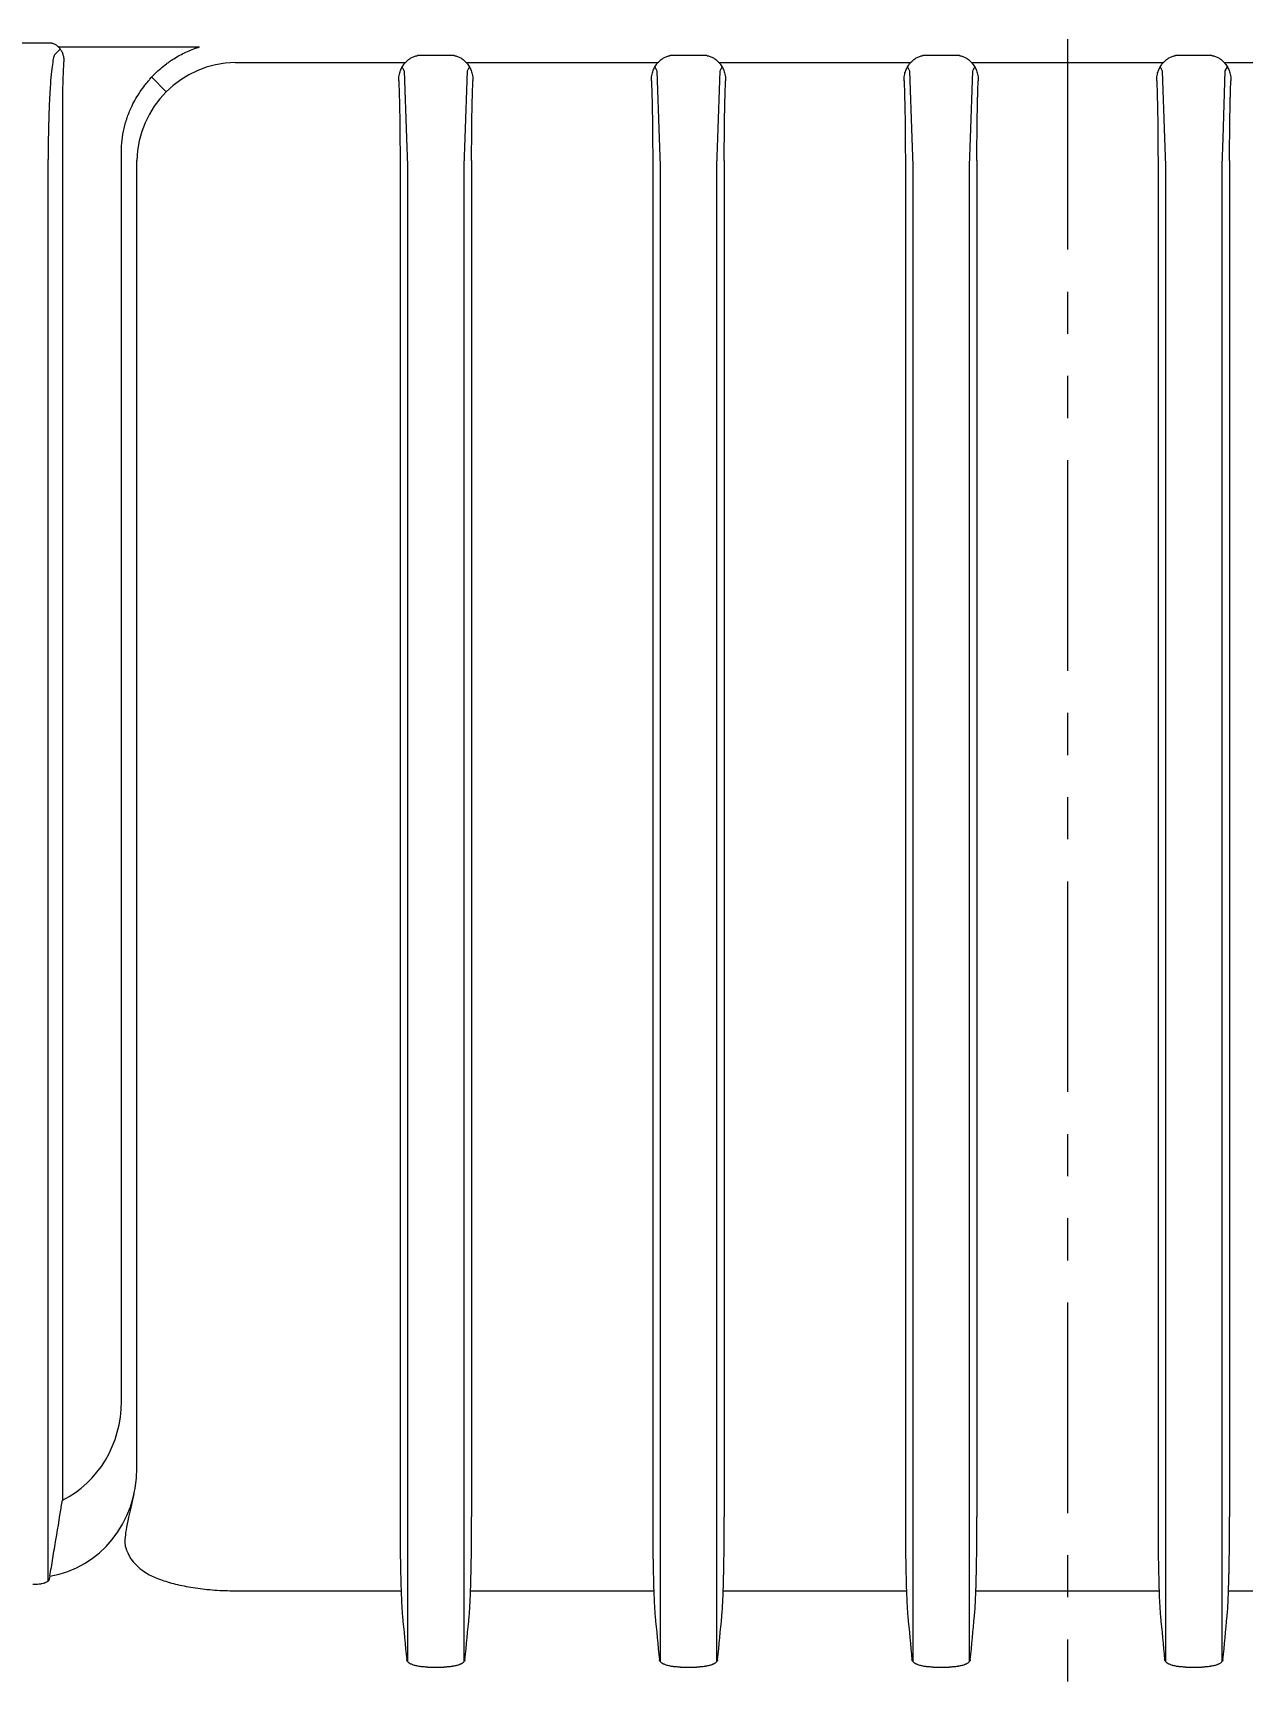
# Model space of a CAD drawing. Extents: x 2195 to 3022, y 1317 to 1901.
# Drawn here: x 2372 to 2429.4, y 1588.1 to 1666.4 of the extents above; entities that cross this region are included whole.
import ezdxf

# ---------------------------------------------------------------- set-up
doc = ezdxf.new("R2010")
doc.units = 0
doc.linetypes.add('PHANTOM', pattern=[20, 10, -2, 2, -2, 2, -2])
doc.layers.get('0').update_dxf_attribs({"lineweight": 13})
doc.layers.add('1', color=7, linetype='Continuous', true_color=0xffffff)
doc.layers.add('171', color=7, linetype='Continuous', true_color=0xffffff)
doc.styles.get("Standard").update_dxf_attribs({"font": 'simfang.ttf'})
doc.dimstyles.get("Standard").update_dxf_attribs({"dimtxt": 2.5, "dimasz": 2.5, "dimexe": 1.25, "dimexo": 0.625, "dimtad": 1, "dimtxsty": 'Standard', "dimcen": 2.5, "dimadec": 0, "dimazin": 0, "dimtfac": 1, "dimtmove": 0, "dimatfit": 0, "dimfxl": 0, "dimarcsym": 0})

# ---------------------------------------------------------------- blocks, each defined once
blk = doc.blocks.new('*D3')
at = {"color": 0, "lineweight": -2, "transparency": 16777216}
for p, q in [((2331.113, 1646.054), (2331.113, 1692.534)), ((2511.113, 1646.054), (2511.113, 1692.534)), ((2336.113, 1691.284), (2506.113, 1691.284))]:
    blk.add_line(p, q, dxfattribs=at)
at = {"color": 0, "transparency": 16777216}
for points in [[(2336.113, 1692.117), (2336.113, 1690.451), (2331.113, 1691.284)], [(2506.113, 1692.117), (2506.113, 1690.451), (2511.113, 1691.284)]]:
    blk.add_solid(points, dxfattribs=at)
at = {"layer": 'Defpoints', "color": 0, "transparency": 16777216}
for p in [(2511.113, 1691.284), (2331.113, 1645.429), (2511.113, 1645.429)]:
    blk.add_point(p, dxfattribs=at)
at = {"color": 0, "transparency": 16777216, "insert": (2421.113, 1694.438), "char_height": 5, "attachment_point": 5}
blk.add_mtext('180', dxfattribs=at)
blk = doc.blocks.new('*D4')
at = {"color": 0, "lineweight": -2, "transparency": 16777216}
for p, q in [((2324.713, 1636.712), (2324.713, 1704.759)), ((2517.513, 1636.712), (2517.513, 1704.759)), ((2329.713, 1703.509), (2512.513, 1703.509))]:
    blk.add_line(p, q, dxfattribs=at)
at = {"color": 0, "transparency": 16777216}
for points in [[(2329.713, 1704.343), (2329.713, 1702.676), (2324.713, 1703.509)], [(2512.513, 1704.343), (2512.513, 1702.676), (2517.513, 1703.509)]]:
    blk.add_solid(points, dxfattribs=at)
at = {"layer": 'Defpoints', "color": 0, "transparency": 16777216}
for p in [(2517.513, 1703.509), (2324.713, 1636.087), (2517.513, 1636.087)]:
    blk.add_point(p, dxfattribs=at)
at = {"color": 0, "transparency": 16777216, "insert": (2421.113, 1707.02), "char_height": 5, "attachment_point": 5}
blk.add_mtext('192,8', dxfattribs=at)

msp = doc.modelspace()

# ---------------------------------------------------------------- linework, layer by layer
msp.add_arc((2381.677, 1660.208), 4.764, 91.21231, 178.78769)
at = {"layer": '1', "linetype": 'Continuous', "lineweight": 13}
for p, q in [((2371.131, 1665.9), (2372.825, 1665.9)), ((2373.024, 1665.351), (2373.277, 1665.604)), ((2373.192, 1665.705), (2379.882, 1665.705)), ((2381.576, 1664.971), (2389.67, 1664.971)), ((2389.616, 1664.564), (2389.517, 1664.762)), ((2391.977, 1665.296), (2390.248, 1665.296)), ((2392.555, 1664.971), (2401.67, 1664.971)), ((2392.61, 1664.564), (2392.708, 1664.762)), ((2401.517, 1664.762), (2401.616, 1664.564)), ((2403.977, 1665.296), (2402.248, 1665.296)), ((2404.555, 1664.971), (2413.67, 1664.971)), ((2404.61, 1664.564), (2404.708, 1664.762)), ((2413.517, 1664.762), (2413.616, 1664.564)), ((2415.977, 1665.296), (2414.248, 1665.296)), ((2416.555, 1664.971), (2425.67, 1664.971)), ((2416.61, 1664.564), (2416.708, 1664.762)), ((2425.517, 1664.762), (2425.616, 1664.564)), ((2427.977, 1665.296), (2426.248, 1665.296)), ((2428.555, 1664.971), (2437.67, 1664.971)), ((2428.61, 1664.564), (2428.708, 1664.762)), ((2377.616, 1664.269), (2378.308, 1663.577)), ((2389.616, 1664.564), (2389.719, 1661.381)), ((2392.506, 1661.381), (2392.61, 1664.564)), ((2401.616, 1664.564), (2401.719, 1661.381)), ((2404.506, 1661.381), (2404.61, 1664.564)), ((2413.616, 1664.564), (2413.719, 1661.381)), ((2416.506, 1661.381), (2416.61, 1664.564)), ((2425.616, 1664.564), (2425.719, 1661.381)), ((2428.506, 1661.381), (2428.61, 1664.564)), ((2389.719, 1661.381), (2389.762, 1660.075)), ((2392.463, 1660.075), (2392.506, 1661.381)), ((2401.719, 1661.381), (2401.762, 1660.075)), ((2404.463, 1660.075), (2404.506, 1661.381)), ((2413.719, 1661.381), (2413.762, 1660.075)), ((2416.463, 1660.075), (2416.506, 1661.381)), ((2425.719, 1661.381), (2425.762, 1660.075)), ((2428.463, 1660.075), (2428.506, 1661.381)), ((2372.7, 1592.853), (2372.7, 1660.364)), ((2376.913, 1598.211), (2376.913, 1660.308)), ((2389.762, 1660.075), (2389.762, 1589.033)), ((2392.463, 1589.033), (2392.463, 1660.075)), ((2401.762, 1660.075), (2401.762, 1589.033)), ((2404.463, 1589.033), (2404.463, 1660.075)), ((2413.762, 1660.075), (2413.762, 1589.033)), ((2416.463, 1589.033), (2416.463, 1660.075)), ((2425.762, 1660.075), (2425.762, 1589.033)), ((2428.463, 1589.033), (2428.463, 1660.075)), ((2381.576, 1592.39), (2389.463, 1592.39)), ((2392.763, 1592.39), (2401.463, 1592.39)), ((2404.763, 1592.39), (2413.463, 1592.39)), ((2416.763, 1592.39), (2425.463, 1592.39)), ((2428.763, 1592.39), (2437.463, 1592.39))]:
    msp.add_line(p, q, dxfattribs=at)
at = {"layer": '1', "linetype": 'Continuous', "lineweight": 18}
for p, q in [((2373.378, 1662.908), (2373.378, 1596.687)), ((2376.179, 1601.388), (2376.179, 1660.717)), ((2389.413, 1660.308), (2389.413, 1595.896)), ((2392.813, 1660.308), (2392.813, 1595.896)), ((2401.413, 1660.308), (2401.413, 1595.896)), ((2404.813, 1660.308), (2404.813, 1595.896)), ((2413.413, 1660.308), (2413.413, 1595.896)), ((2416.813, 1660.308), (2416.813, 1595.896)), ((2425.413, 1660.308), (2425.413, 1595.896)), ((2428.813, 1660.308), (2428.813, 1595.896)), ((2372.78, 1593.096), (2372.748, 1592.933))]:
    msp.add_line(p, q, dxfattribs=at)
for centre, major_axis, ratio, start_param, end_param in [((2371.167, 1601.514), (1.01, -5.233), 0.938115, 0.254007, 1.36799), ((2371.901, 1598.338), (1.01, -5.233), 0.938115, -0.027207, 1.36799), ((2372.272, 1595.784), (-2.327, -13.919), 0.066904, 1.511727, 1.646884)]:
    msp.add_ellipse(centre, major_axis=major_axis, ratio=ratio, start_param=start_param, end_param=end_param, dxfattribs=at)
for points, knots in [([(2372.825, 1665.9), (2372.829, 1665.9), (2372.834, 1665.899), (2372.844, 1665.897), (2372.858, 1665.894), (2372.89, 1665.886), (2372.918, 1665.878), (2372.974, 1665.857), (2373.01, 1665.84), (2373.064, 1665.808), (2373.081, 1665.797), (2373.116, 1665.772), (2373.133, 1665.758), (2373.183, 1665.715), (2373.215, 1665.683), (2373.274, 1665.61), (2373.302, 1665.569), (2373.339, 1665.503), (2373.357, 1665.468), (2373.372, 1665.431), (2373.382, 1665.405), (2373.387, 1665.392), (2373.41, 1665.326), (2373.423, 1665.27), (2373.44, 1665.149), (2373.443, 1665.086), (2373.438, 1665.018)], [0, 0, 0, 0, 0.015625, 0.015625, 0.03125, 0.0625, 0.125, 0.125, 0.25, 0.25, 0.3125, 0.3125, 0.375, 0.375, 0.5, 0.5, 0.625, 0.625, 0.6875, 0.71875, 0.71875, 0.75, 0.75, 0.875, 0.875, 1, 1, 1, 1]), ([(2376.684, 1662.908), (2376.742, 1663.027), (2376.804, 1663.142), (2376.933, 1663.367), (2377.001, 1663.476), (2377.144, 1663.688), (2377.218, 1663.792), (2377.316, 1663.917), (2377.335, 1663.942), (2377.375, 1663.991), (2377.434, 1664.064), (2377.495, 1664.135), (2377.618, 1664.273), (2377.702, 1664.361), (2377.872, 1664.529), (2377.96, 1664.609), (2378.138, 1664.763), (2378.228, 1664.836), (2378.344, 1664.923), (2378.367, 1664.94), (2378.414, 1664.974), (2378.483, 1665.024), (2378.554, 1665.072), (2378.789, 1665.226), (2378.979, 1665.333), (2379.366, 1665.521), (2379.563, 1665.6), (2379.802, 1665.68), (2379.842, 1665.693), (2379.882, 1665.705)], [0, 0, 0, 0, 0.0625, 0.0625, 0.125, 0.125, 0.1875, 0.1875, 0.203125, 0.203125, 0.21875, 0.25, 0.25, 0.3125, 0.3125, 0.375, 0.375, 0.4375, 0.4375, 0.453125, 0.453125, 0.46875, 0.5, 0.5, 0.625, 0.625, 0.75, 0.75, 0.775076, 0.775076, 0.775076, 0.775076]), ([(2373.438, 1665.018), (2373.434, 1664.948), (2373.425, 1664.803), (2373.412, 1664.568), (2373.406, 1664.401), (2373.401, 1664.272), (2373.399, 1664.228), (2373.396, 1664.139), (2373.395, 1664.094), (2373.391, 1663.959), (2373.386, 1663.776), (2373.383, 1663.588), (2373.381, 1663.444), (2373.381, 1663.396), (2373.38, 1663.3), (2373.379, 1663.251), (2373.378, 1663.104), (2373.378, 1663.006), (2373.378, 1662.908)], [0, 0, 0, 0, 0.125, 0.25, 0.375, 0.375, 0.4375, 0.4375, 0.5, 0.5, 0.625, 0.75, 0.75, 0.8125, 0.8125, 0.875, 0.875, 1, 1, 1, 1]), ([(2389.352, 1664.092), (2389.35, 1664.138), (2389.351, 1664.183), (2389.357, 1664.27), (2389.362, 1664.312), (2389.383, 1664.435), (2389.405, 1664.511), (2389.446, 1664.619), (2389.461, 1664.653), (2389.493, 1664.719), (2389.51, 1664.751), (2389.565, 1664.841), (2389.605, 1664.896), (2389.69, 1664.995), (2389.736, 1665.039), (2389.807, 1665.098), (2389.844, 1665.126), (2389.881, 1665.151), (2389.907, 1665.166), (2389.919, 1665.174), (2389.983, 1665.211), (2390.036, 1665.235), (2390.115, 1665.264), (2390.155, 1665.276), (2390.202, 1665.287), (2390.222, 1665.291), (2390.235, 1665.294), (2390.242, 1665.295), (2390.248, 1665.296)], [0, 0, 0, 0, 0.0625, 0.0625, 0.125, 0.125, 0.25, 0.25, 0.3125, 0.3125, 0.375, 0.375, 0.5, 0.5, 0.625, 0.625, 0.6875, 0.71875, 0.71875, 0.75, 0.75, 0.875, 0.875, 0.9375, 0.96875, 0.984375, 0.984375, 1, 1, 1, 1]), ([(2391.977, 1665.296), (2391.984, 1665.295), (2391.99, 1665.294), (2392.004, 1665.291), (2392.024, 1665.287), (2392.071, 1665.276), (2392.11, 1665.264), (2392.19, 1665.235), (2392.242, 1665.211), (2392.306, 1665.174), (2392.319, 1665.166), (2392.344, 1665.151), (2392.382, 1665.126), (2392.418, 1665.098), (2392.49, 1665.039), (2392.535, 1664.995), (2392.621, 1664.896), (2392.661, 1664.841), (2392.715, 1664.751), (2392.732, 1664.719), (2392.765, 1664.653), (2392.78, 1664.619), (2392.82, 1664.511), (2392.842, 1664.435), (2392.863, 1664.312), (2392.868, 1664.27), (2392.874, 1664.183), (2392.875, 1664.138), (2392.873, 1664.092)], [0, 0, 0, 0, 0.015625, 0.015625, 0.03125, 0.0625, 0.125, 0.125, 0.25, 0.25, 0.28125, 0.28125, 0.3125, 0.375, 0.375, 0.5, 0.5, 0.625, 0.625, 0.6875, 0.6875, 0.75, 0.75, 0.875, 0.875, 0.9375, 0.9375, 1, 1, 1, 1]), ([(2401.352, 1664.092), (2401.35, 1664.138), (2401.351, 1664.183), (2401.357, 1664.27), (2401.362, 1664.312), (2401.383, 1664.435), (2401.405, 1664.511), (2401.446, 1664.619), (2401.461, 1664.653), (2401.493, 1664.719), (2401.51, 1664.751), (2401.565, 1664.841), (2401.605, 1664.896), (2401.69, 1664.995), (2401.736, 1665.039), (2401.807, 1665.098), (2401.844, 1665.126), (2401.881, 1665.151), (2401.907, 1665.166), (2401.919, 1665.174), (2401.983, 1665.211), (2402.036, 1665.235), (2402.115, 1665.264), (2402.155, 1665.276), (2402.202, 1665.287), (2402.222, 1665.291), (2402.235, 1665.294), (2402.242, 1665.295), (2402.248, 1665.296)], [0, 0, 0, 0, 0.0625, 0.0625, 0.125, 0.125, 0.25, 0.25, 0.3125, 0.3125, 0.375, 0.375, 0.5, 0.5, 0.625, 0.625, 0.6875, 0.71875, 0.71875, 0.75, 0.75, 0.875, 0.875, 0.9375, 0.96875, 0.984375, 0.984375, 1, 1, 1, 1]), ([(2403.977, 1665.296), (2403.984, 1665.295), (2403.99, 1665.294), (2404.004, 1665.291), (2404.024, 1665.287), (2404.071, 1665.276), (2404.11, 1665.264), (2404.19, 1665.235), (2404.242, 1665.211), (2404.306, 1665.174), (2404.319, 1665.166), (2404.344, 1665.151), (2404.382, 1665.126), (2404.418, 1665.098), (2404.49, 1665.039), (2404.535, 1664.995), (2404.621, 1664.896), (2404.661, 1664.841), (2404.715, 1664.751), (2404.732, 1664.719), (2404.765, 1664.653), (2404.78, 1664.619), (2404.82, 1664.511), (2404.842, 1664.435), (2404.863, 1664.312), (2404.868, 1664.27), (2404.874, 1664.183), (2404.875, 1664.138), (2404.873, 1664.092)], [0, 0, 0, 0, 0.015625, 0.015625, 0.03125, 0.0625, 0.125, 0.125, 0.25, 0.25, 0.28125, 0.28125, 0.3125, 0.375, 0.375, 0.5, 0.5, 0.625, 0.625, 0.6875, 0.6875, 0.75, 0.75, 0.875, 0.875, 0.9375, 0.9375, 1, 1, 1, 1]), ([(2413.352, 1664.092), (2413.35, 1664.138), (2413.351, 1664.183), (2413.357, 1664.27), (2413.362, 1664.312), (2413.383, 1664.435), (2413.405, 1664.511), (2413.446, 1664.619), (2413.461, 1664.653), (2413.493, 1664.719), (2413.51, 1664.751), (2413.565, 1664.841), (2413.605, 1664.896), (2413.69, 1664.995), (2413.736, 1665.039), (2413.807, 1665.098), (2413.844, 1665.126), (2413.881, 1665.151), (2413.907, 1665.166), (2413.919, 1665.174), (2413.983, 1665.211), (2414.036, 1665.235), (2414.115, 1665.264), (2414.155, 1665.276), (2414.202, 1665.287), (2414.222, 1665.291), (2414.235, 1665.294), (2414.242, 1665.295), (2414.248, 1665.296)], [0, 0, 0, 0, 0.0625, 0.0625, 0.125, 0.125, 0.25, 0.25, 0.3125, 0.3125, 0.375, 0.375, 0.5, 0.5, 0.625, 0.625, 0.6875, 0.71875, 0.71875, 0.75, 0.75, 0.875, 0.875, 0.9375, 0.96875, 0.984375, 0.984375, 1, 1, 1, 1]), ([(2415.977, 1665.296), (2415.984, 1665.295), (2415.99, 1665.294), (2416.004, 1665.291), (2416.024, 1665.287), (2416.071, 1665.276), (2416.11, 1665.264), (2416.19, 1665.235), (2416.242, 1665.211), (2416.306, 1665.174), (2416.319, 1665.166), (2416.344, 1665.151), (2416.382, 1665.126), (2416.418, 1665.098), (2416.49, 1665.039), (2416.535, 1664.995), (2416.621, 1664.896), (2416.661, 1664.841), (2416.715, 1664.751), (2416.732, 1664.719), (2416.765, 1664.653), (2416.78, 1664.619), (2416.82, 1664.511), (2416.842, 1664.435), (2416.863, 1664.312), (2416.868, 1664.27), (2416.874, 1664.183), (2416.875, 1664.138), (2416.873, 1664.092)], [0, 0, 0, 0, 0.015625, 0.015625, 0.03125, 0.0625, 0.125, 0.125, 0.25, 0.25, 0.28125, 0.28125, 0.3125, 0.375, 0.375, 0.5, 0.5, 0.625, 0.625, 0.6875, 0.6875, 0.75, 0.75, 0.875, 0.875, 0.9375, 0.9375, 1, 1, 1, 1]), ([(2425.352, 1664.092), (2425.35, 1664.138), (2425.351, 1664.183), (2425.357, 1664.27), (2425.362, 1664.312), (2425.383, 1664.435), (2425.405, 1664.511), (2425.446, 1664.619), (2425.461, 1664.653), (2425.493, 1664.719), (2425.51, 1664.751), (2425.565, 1664.841), (2425.605, 1664.896), (2425.69, 1664.995), (2425.736, 1665.039), (2425.807, 1665.098), (2425.844, 1665.126), (2425.881, 1665.151), (2425.907, 1665.166), (2425.919, 1665.174), (2425.983, 1665.211), (2426.036, 1665.235), (2426.115, 1665.264), (2426.155, 1665.276), (2426.202, 1665.287), (2426.222, 1665.291), (2426.235, 1665.294), (2426.242, 1665.295), (2426.248, 1665.296)], [0, 0, 0, 0, 0.0625, 0.0625, 0.125, 0.125, 0.25, 0.25, 0.3125, 0.3125, 0.375, 0.375, 0.5, 0.5, 0.625, 0.625, 0.6875, 0.71875, 0.71875, 0.75, 0.75, 0.875, 0.875, 0.9375, 0.96875, 0.984375, 0.984375, 1, 1, 1, 1]), ([(2427.977, 1665.296), (2427.984, 1665.295), (2427.99, 1665.294), (2428.004, 1665.291), (2428.024, 1665.287), (2428.071, 1665.276), (2428.11, 1665.264), (2428.19, 1665.235), (2428.242, 1665.211), (2428.306, 1665.174), (2428.319, 1665.166), (2428.344, 1665.151), (2428.382, 1665.126), (2428.418, 1665.098), (2428.49, 1665.039), (2428.535, 1664.995), (2428.621, 1664.896), (2428.661, 1664.841), (2428.715, 1664.751), (2428.732, 1664.719), (2428.765, 1664.653), (2428.78, 1664.619), (2428.82, 1664.511), (2428.842, 1664.435), (2428.863, 1664.312), (2428.868, 1664.27), (2428.874, 1664.183), (2428.875, 1664.138), (2428.873, 1664.092)], [0, 0, 0, 0, 0.015625, 0.015625, 0.03125, 0.0625, 0.125, 0.125, 0.25, 0.25, 0.28125, 0.28125, 0.3125, 0.375, 0.375, 0.5, 0.5, 0.625, 0.625, 0.6875, 0.6875, 0.75, 0.75, 0.875, 0.875, 0.9375, 0.9375, 1, 1, 1, 1]), ([(2389.352, 1664.092), (2389.357, 1663.974), (2389.361, 1663.85), (2389.37, 1663.59), (2389.374, 1663.454), (2389.381, 1663.169), (2389.385, 1663.021), (2389.389, 1662.828), (2389.39, 1662.789), (2389.391, 1662.71), (2389.393, 1662.592), (2389.396, 1662.472), (2389.399, 1662.229), (2389.402, 1662.063), (2389.406, 1661.726), (2389.407, 1661.554), (2389.409, 1661.335), (2389.409, 1661.291), (2389.41, 1661.203), (2389.41, 1661.158), (2389.411, 1661.025), (2389.411, 1660.936), (2389.412, 1660.668), (2389.413, 1660.489), (2389.413, 1660.308)], [0, 0, 0, 0, 0.125, 0.125, 0.25, 0.25, 0.375, 0.375, 0.40625, 0.40625, 0.4375, 0.5, 0.5, 0.625, 0.625, 0.75, 0.75, 0.78125, 0.78125, 0.8125, 0.8125, 0.875, 0.875, 1, 1, 1, 1]), ([(2392.813, 1660.308), (2392.813, 1660.489), (2392.813, 1660.667), (2392.814, 1661.021), (2392.815, 1661.197), (2392.818, 1661.545), (2392.82, 1661.717), (2392.822, 1661.93), (2392.823, 1661.973), (2392.824, 1662.057), (2392.825, 1662.183), (2392.827, 1662.307), (2392.831, 1662.55), (2392.834, 1662.707), (2392.84, 1663.013), (2392.844, 1663.161), (2392.848, 1663.341), (2392.849, 1663.376), (2392.851, 1663.447), (2392.852, 1663.482), (2392.855, 1663.585), (2392.857, 1663.653), (2392.864, 1663.85), (2392.868, 1663.974), (2392.873, 1664.092)], [0, 0, 0, 0, 0.125, 0.125, 0.25, 0.25, 0.375, 0.375, 0.40625, 0.40625, 0.4375, 0.5, 0.5, 0.625, 0.625, 0.75, 0.75, 0.78125, 0.78125, 0.8125, 0.8125, 0.875, 0.875, 1, 1, 1, 1]), ([(2401.352, 1664.092), (2401.357, 1663.974), (2401.361, 1663.85), (2401.37, 1663.59), (2401.374, 1663.454), (2401.381, 1663.169), (2401.385, 1663.021), (2401.389, 1662.828), (2401.39, 1662.789), (2401.391, 1662.71), (2401.393, 1662.592), (2401.396, 1662.472), (2401.399, 1662.229), (2401.402, 1662.063), (2401.406, 1661.726), (2401.407, 1661.554), (2401.409, 1661.335), (2401.409, 1661.291), (2401.41, 1661.203), (2401.41, 1661.158), (2401.411, 1661.025), (2401.411, 1660.936), (2401.412, 1660.668), (2401.413, 1660.489), (2401.413, 1660.308)], [0, 0, 0, 0, 0.125, 0.125, 0.25, 0.25, 0.375, 0.375, 0.40625, 0.40625, 0.4375, 0.5, 0.5, 0.625, 0.625, 0.75, 0.75, 0.78125, 0.78125, 0.8125, 0.8125, 0.875, 0.875, 1, 1, 1, 1]), ([(2404.813, 1660.308), (2404.813, 1660.489), (2404.813, 1660.667), (2404.814, 1661.021), (2404.815, 1661.197), (2404.818, 1661.545), (2404.82, 1661.717), (2404.822, 1661.93), (2404.823, 1661.973), (2404.824, 1662.057), (2404.825, 1662.183), (2404.827, 1662.307), (2404.831, 1662.55), (2404.834, 1662.707), (2404.84, 1663.013), (2404.844, 1663.161), (2404.848, 1663.341), (2404.849, 1663.376), (2404.851, 1663.447), (2404.852, 1663.482), (2404.855, 1663.585), (2404.857, 1663.653), (2404.864, 1663.85), (2404.868, 1663.974), (2404.873, 1664.092)], [0, 0, 0, 0, 0.125, 0.125, 0.25, 0.25, 0.375, 0.375, 0.40625, 0.40625, 0.4375, 0.5, 0.5, 0.625, 0.625, 0.75, 0.75, 0.78125, 0.78125, 0.8125, 0.8125, 0.875, 0.875, 1, 1, 1, 1]), ([(2413.352, 1664.092), (2413.357, 1663.974), (2413.361, 1663.85), (2413.37, 1663.59), (2413.374, 1663.454), (2413.381, 1663.169), (2413.385, 1663.021), (2413.389, 1662.828), (2413.39, 1662.789), (2413.391, 1662.71), (2413.393, 1662.592), (2413.396, 1662.472), (2413.399, 1662.229), (2413.402, 1662.063), (2413.406, 1661.726), (2413.407, 1661.554), (2413.409, 1661.335), (2413.409, 1661.291), (2413.41, 1661.203), (2413.41, 1661.158), (2413.411, 1661.025), (2413.411, 1660.936), (2413.412, 1660.668), (2413.413, 1660.489), (2413.413, 1660.308)], [0, 0, 0, 0, 0.125, 0.125, 0.25, 0.25, 0.375, 0.375, 0.40625, 0.40625, 0.4375, 0.5, 0.5, 0.625, 0.625, 0.75, 0.75, 0.78125, 0.78125, 0.8125, 0.8125, 0.875, 0.875, 1, 1, 1, 1]), ([(2416.813, 1660.308), (2416.813, 1660.489), (2416.813, 1660.667), (2416.814, 1661.021), (2416.815, 1661.197), (2416.818, 1661.545), (2416.82, 1661.717), (2416.822, 1661.93), (2416.823, 1661.973), (2416.824, 1662.057), (2416.825, 1662.183), (2416.827, 1662.307), (2416.831, 1662.55), (2416.834, 1662.707), (2416.84, 1663.013), (2416.844, 1663.161), (2416.848, 1663.341), (2416.849, 1663.376), (2416.851, 1663.447), (2416.852, 1663.482), (2416.855, 1663.585), (2416.857, 1663.653), (2416.864, 1663.85), (2416.868, 1663.974), (2416.873, 1664.092)], [0, 0, 0, 0, 0.125, 0.125, 0.25, 0.25, 0.375, 0.375, 0.40625, 0.40625, 0.4375, 0.5, 0.5, 0.625, 0.625, 0.75, 0.75, 0.78125, 0.78125, 0.8125, 0.8125, 0.875, 0.875, 1, 1, 1, 1]), ([(2425.352, 1664.092), (2425.357, 1663.974), (2425.361, 1663.85), (2425.37, 1663.59), (2425.374, 1663.454), (2425.381, 1663.169), (2425.385, 1663.021), (2425.389, 1662.828), (2425.39, 1662.789), (2425.391, 1662.71), (2425.393, 1662.592), (2425.396, 1662.472), (2425.399, 1662.229), (2425.402, 1662.063), (2425.406, 1661.726), (2425.407, 1661.554), (2425.409, 1661.335), (2425.409, 1661.291), (2425.41, 1661.203), (2425.41, 1661.158), (2425.411, 1661.025), (2425.411, 1660.936), (2425.412, 1660.668), (2425.413, 1660.489), (2425.413, 1660.308)], [0, 0, 0, 0, 0.125, 0.125, 0.25, 0.25, 0.375, 0.375, 0.40625, 0.40625, 0.4375, 0.5, 0.5, 0.625, 0.625, 0.75, 0.75, 0.78125, 0.78125, 0.8125, 0.8125, 0.875, 0.875, 1, 1, 1, 1]), ([(2428.813, 1660.308), (2428.813, 1660.489), (2428.813, 1660.667), (2428.814, 1661.021), (2428.815, 1661.197), (2428.818, 1661.545), (2428.82, 1661.717), (2428.822, 1661.93), (2428.823, 1661.973), (2428.824, 1662.057), (2428.825, 1662.183), (2428.827, 1662.307), (2428.831, 1662.55), (2428.834, 1662.707), (2428.84, 1663.013), (2428.844, 1663.161), (2428.848, 1663.341), (2428.849, 1663.376), (2428.851, 1663.447), (2428.852, 1663.482), (2428.855, 1663.585), (2428.857, 1663.653), (2428.864, 1663.85), (2428.868, 1663.974), (2428.873, 1664.092)], [0, 0, 0, 0, 0.125, 0.125, 0.25, 0.25, 0.375, 0.375, 0.40625, 0.40625, 0.4375, 0.5, 0.5, 0.625, 0.625, 0.75, 0.75, 0.78125, 0.78125, 0.8125, 0.8125, 0.875, 0.875, 1, 1, 1, 1]), ([(2376.179, 1660.717), (2376.179, 1660.908), (2376.19, 1661.097), (2376.233, 1661.471), (2376.264, 1661.656), (2376.328, 1661.931), (2376.363, 1662.068), (2376.405, 1662.204), (2376.434, 1662.295), (2376.449, 1662.34), (2376.529, 1662.564), (2376.602, 1662.739), (2376.684, 1662.908)], [0, 0, 0, 0, 0.25, 0.25, 0.5, 0.5, 0.625, 0.6875, 0.6875, 0.75, 0.75, 1, 1, 1, 1]), ([(2389.413, 1595.896), (2389.413, 1595.639), (2389.413, 1595.385), (2389.416, 1594.884), (2389.418, 1594.637), (2389.421, 1594.362), (2389.421, 1594.332), (2389.422, 1594.271), (2389.423, 1594.241), (2389.424, 1594.15), (2389.424, 1594.09), (2389.427, 1593.913), (2389.429, 1593.796), (2389.435, 1593.455), (2389.439, 1593.237), (2389.446, 1592.976), (2389.447, 1592.899), (2389.45, 1592.823), (2389.451, 1592.773), (2389.452, 1592.747), (2389.455, 1592.624), (2389.458, 1592.528), (2389.467, 1592.253), (2389.474, 1592.084), (2389.484, 1591.852), (2389.488, 1591.778), (2389.494, 1591.673), (2389.496, 1591.639), (2389.499, 1591.573), (2389.501, 1591.541), (2389.511, 1591.388), (2389.519, 1591.283), (2389.528, 1591.195)], [0, 0, 0, 0, 0.125, 0.125, 0.25, 0.25, 0.265625, 0.265625, 0.28125, 0.28125, 0.3125, 0.3125, 0.375, 0.375, 0.5, 0.5, 0.53125, 0.546875, 0.546875, 0.5625, 0.5625, 0.625, 0.625, 0.75, 0.75, 0.8125, 0.8125, 0.84375, 0.84375, 0.875, 0.875, 1, 1, 1, 1]), ([(2392.698, 1591.195), (2392.706, 1591.283), (2392.714, 1591.387), (2392.73, 1591.631), (2392.737, 1591.769), (2392.745, 1591.943), (2392.746, 1591.963), (2392.748, 1592.003), (2392.749, 1592.023), (2392.751, 1592.085), (2392.753, 1592.126), (2392.758, 1592.254), (2392.761, 1592.342), (2392.77, 1592.617), (2392.776, 1592.813), (2392.782, 1593.073), (2392.784, 1593.152), (2392.786, 1593.234), (2392.787, 1593.288), (2392.788, 1593.316), (2392.791, 1593.453), (2392.793, 1593.566), (2392.799, 1593.907), (2392.802, 1594.142), (2392.806, 1594.506), (2392.807, 1594.628), (2392.809, 1594.816), (2392.809, 1594.878), (2392.81, 1595.004), (2392.81, 1595.068), (2392.812, 1595.384), (2392.813, 1595.639), (2392.813, 1595.896)], [0, 0, 0, 0, 0.125, 0.125, 0.25, 0.25, 0.265625, 0.265625, 0.28125, 0.28125, 0.3125, 0.3125, 0.375, 0.375, 0.5, 0.5, 0.53125, 0.546875, 0.546875, 0.5625, 0.5625, 0.625, 0.625, 0.75, 0.75, 0.8125, 0.8125, 0.84375, 0.84375, 0.875, 0.875, 1, 1, 1, 1]), ([(2401.413, 1595.896), (2401.413, 1595.639), (2401.413, 1595.385), (2401.416, 1594.884), (2401.418, 1594.637), (2401.421, 1594.362), (2401.421, 1594.332), (2401.422, 1594.271), (2401.423, 1594.241), (2401.424, 1594.15), (2401.424, 1594.09), (2401.427, 1593.913), (2401.429, 1593.796), (2401.435, 1593.455), (2401.439, 1593.237), (2401.446, 1592.976), (2401.447, 1592.899), (2401.45, 1592.823), (2401.451, 1592.773), (2401.452, 1592.747), (2401.455, 1592.624), (2401.458, 1592.528), (2401.467, 1592.253), (2401.474, 1592.084), (2401.484, 1591.852), (2401.488, 1591.778), (2401.494, 1591.673), (2401.496, 1591.639), (2401.499, 1591.573), (2401.501, 1591.541), (2401.511, 1591.388), (2401.519, 1591.283), (2401.528, 1591.195)], [0, 0, 0, 0, 0.125, 0.125, 0.25, 0.25, 0.265625, 0.265625, 0.28125, 0.28125, 0.3125, 0.3125, 0.375, 0.375, 0.5, 0.5, 0.53125, 0.546875, 0.546875, 0.5625, 0.5625, 0.625, 0.625, 0.75, 0.75, 0.8125, 0.8125, 0.84375, 0.84375, 0.875, 0.875, 1, 1, 1, 1]), ([(2404.698, 1591.195), (2404.706, 1591.283), (2404.714, 1591.387), (2404.73, 1591.631), (2404.737, 1591.769), (2404.745, 1591.943), (2404.746, 1591.963), (2404.748, 1592.003), (2404.749, 1592.023), (2404.751, 1592.085), (2404.753, 1592.126), (2404.758, 1592.254), (2404.761, 1592.342), (2404.77, 1592.617), (2404.776, 1592.813), (2404.782, 1593.073), (2404.784, 1593.152), (2404.786, 1593.234), (2404.787, 1593.288), (2404.788, 1593.316), (2404.791, 1593.453), (2404.793, 1593.566), (2404.799, 1593.907), (2404.802, 1594.142), (2404.806, 1594.506), (2404.807, 1594.628), (2404.809, 1594.816), (2404.809, 1594.878), (2404.81, 1595.004), (2404.81, 1595.068), (2404.812, 1595.384), (2404.813, 1595.639), (2404.813, 1595.896)], [0, 0, 0, 0, 0.125, 0.125, 0.25, 0.25, 0.265625, 0.265625, 0.28125, 0.28125, 0.3125, 0.3125, 0.375, 0.375, 0.5, 0.5, 0.53125, 0.546875, 0.546875, 0.5625, 0.5625, 0.625, 0.625, 0.75, 0.75, 0.8125, 0.8125, 0.84375, 0.84375, 0.875, 0.875, 1, 1, 1, 1]), ([(2413.413, 1595.896), (2413.413, 1595.639), (2413.413, 1595.385), (2413.416, 1594.884), (2413.418, 1594.637), (2413.421, 1594.362), (2413.421, 1594.332), (2413.422, 1594.271), (2413.423, 1594.241), (2413.424, 1594.15), (2413.424, 1594.09), (2413.427, 1593.913), (2413.429, 1593.796), (2413.435, 1593.455), (2413.439, 1593.237), (2413.446, 1592.976), (2413.447, 1592.899), (2413.45, 1592.823), (2413.451, 1592.773), (2413.452, 1592.747), (2413.455, 1592.624), (2413.458, 1592.528), (2413.467, 1592.253), (2413.474, 1592.084), (2413.484, 1591.852), (2413.488, 1591.778), (2413.494, 1591.673), (2413.496, 1591.639), (2413.499, 1591.573), (2413.501, 1591.541), (2413.511, 1591.388), (2413.519, 1591.283), (2413.528, 1591.195)], [0, 0, 0, 0, 0.125, 0.125, 0.25, 0.25, 0.265625, 0.265625, 0.28125, 0.28125, 0.3125, 0.3125, 0.375, 0.375, 0.5, 0.5, 0.53125, 0.546875, 0.546875, 0.5625, 0.5625, 0.625, 0.625, 0.75, 0.75, 0.8125, 0.8125, 0.84375, 0.84375, 0.875, 0.875, 1, 1, 1, 1]), ([(2416.698, 1591.195), (2416.706, 1591.283), (2416.714, 1591.387), (2416.73, 1591.631), (2416.737, 1591.769), (2416.745, 1591.943), (2416.746, 1591.963), (2416.748, 1592.003), (2416.749, 1592.023), (2416.751, 1592.085), (2416.753, 1592.126), (2416.758, 1592.254), (2416.761, 1592.342), (2416.77, 1592.617), (2416.776, 1592.813), (2416.782, 1593.073), (2416.784, 1593.152), (2416.786, 1593.234), (2416.787, 1593.288), (2416.788, 1593.316), (2416.791, 1593.453), (2416.793, 1593.566), (2416.799, 1593.907), (2416.802, 1594.142), (2416.806, 1594.506), (2416.807, 1594.628), (2416.809, 1594.816), (2416.809, 1594.878), (2416.81, 1595.004), (2416.81, 1595.068), (2416.812, 1595.384), (2416.813, 1595.639), (2416.813, 1595.896)], [0, 0, 0, 0, 0.125, 0.125, 0.25, 0.25, 0.265625, 0.265625, 0.28125, 0.28125, 0.3125, 0.3125, 0.375, 0.375, 0.5, 0.5, 0.53125, 0.546875, 0.546875, 0.5625, 0.5625, 0.625, 0.625, 0.75, 0.75, 0.8125, 0.8125, 0.84375, 0.84375, 0.875, 0.875, 1, 1, 1, 1]), ([(2425.413, 1595.896), (2425.413, 1595.639), (2425.413, 1595.385), (2425.416, 1594.884), (2425.418, 1594.637), (2425.421, 1594.362), (2425.421, 1594.332), (2425.422, 1594.271), (2425.423, 1594.241), (2425.424, 1594.15), (2425.424, 1594.09), (2425.427, 1593.913), (2425.429, 1593.796), (2425.435, 1593.455), (2425.439, 1593.237), (2425.446, 1592.976), (2425.447, 1592.899), (2425.45, 1592.823), (2425.451, 1592.773), (2425.452, 1592.747), (2425.455, 1592.624), (2425.458, 1592.528), (2425.467, 1592.253), (2425.474, 1592.084), (2425.484, 1591.852), (2425.488, 1591.778), (2425.494, 1591.673), (2425.496, 1591.639), (2425.499, 1591.573), (2425.501, 1591.541), (2425.511, 1591.388), (2425.519, 1591.283), (2425.528, 1591.195)], [0, 0, 0, 0, 0.125, 0.125, 0.25, 0.25, 0.265625, 0.265625, 0.28125, 0.28125, 0.3125, 0.3125, 0.375, 0.375, 0.5, 0.5, 0.53125, 0.546875, 0.546875, 0.5625, 0.5625, 0.625, 0.625, 0.75, 0.75, 0.8125, 0.8125, 0.84375, 0.84375, 0.875, 0.875, 1, 1, 1, 1]), ([(2428.698, 1591.195), (2428.706, 1591.283), (2428.714, 1591.387), (2428.73, 1591.631), (2428.737, 1591.769), (2428.745, 1591.943), (2428.746, 1591.963), (2428.748, 1592.003), (2428.749, 1592.023), (2428.751, 1592.085), (2428.753, 1592.126), (2428.758, 1592.254), (2428.761, 1592.342), (2428.77, 1592.617), (2428.776, 1592.813), (2428.782, 1593.073), (2428.784, 1593.152), (2428.786, 1593.234), (2428.787, 1593.288), (2428.788, 1593.316), (2428.791, 1593.453), (2428.793, 1593.566), (2428.799, 1593.907), (2428.802, 1594.142), (2428.806, 1594.506), (2428.807, 1594.628), (2428.809, 1594.816), (2428.809, 1594.878), (2428.81, 1595.004), (2428.81, 1595.068), (2428.812, 1595.384), (2428.813, 1595.639), (2428.813, 1595.896)], [0, 0, 0, 0, 0.125, 0.125, 0.25, 0.25, 0.265625, 0.265625, 0.28125, 0.28125, 0.3125, 0.3125, 0.375, 0.375, 0.5, 0.5, 0.53125, 0.546875, 0.546875, 0.5625, 0.5625, 0.625, 0.625, 0.75, 0.75, 0.8125, 0.8125, 0.84375, 0.84375, 0.875, 0.875, 1, 1, 1, 1]), ([(2372.78, 1593.096), (2372.804, 1593.221), (2372.828, 1593.357), (2372.876, 1593.639), (2372.899, 1593.785), (2372.946, 1594.081), (2372.97, 1594.23), (2373.017, 1594.523), (2373.041, 1594.668), (2373.065, 1594.807)], [0, 0, 0, 0, 0.25, 0.25, 0.5, 0.5, 0.75, 0.75, 1, 1, 1, 1]), ([(2372.748, 1592.933), (2372.745, 1592.916), (2372.737, 1592.899), (2372.72, 1592.875), (2372.713, 1592.867), (2372.701, 1592.855), (2372.697, 1592.851), (2372.688, 1592.843), (2372.683, 1592.839), (2372.658, 1592.82), (2372.634, 1592.805), (2372.592, 1592.785), (2372.578, 1592.778), (2372.554, 1592.768), (2372.546, 1592.765), (2372.529, 1592.759), (2372.521, 1592.756), (2372.477, 1592.741), (2372.439, 1592.73), (2372.378, 1592.716), (2372.356, 1592.712), (2372.324, 1592.706), (2372.312, 1592.704), (2372.29, 1592.701), (2372.279, 1592.699), (2372.222, 1592.691), (2372.175, 1592.687), (2372.114, 1592.683), (2372.102, 1592.682), (2372.077, 1592.681), (2372.065, 1592.681), (2372.04, 1592.68), (2372.028, 1592.68), (2372.003, 1592.68), (2371.99, 1592.68), (2371.978, 1592.68)], [0, 0, 0, 0, 0.125, 0.125, 0.1875, 0.1875, 0.21875, 0.21875, 0.25, 0.25, 0.375, 0.375, 0.4375, 0.4375, 0.46875, 0.46875, 0.5, 0.5, 0.625, 0.625, 0.6875, 0.6875, 0.71875, 0.71875, 0.75, 0.75, 0.875, 0.875, 0.90625, 0.90625, 0.9375, 0.9375, 0.96875, 0.96875, 1, 1, 1, 1]), ([(2390.728, 1588.765), (2390.661, 1588.765), (2390.596, 1588.767), (2390.499, 1588.774), (2390.467, 1588.777), (2390.42, 1588.782), (2390.404, 1588.784), (2390.373, 1588.788), (2390.358, 1588.79), (2390.283, 1588.802), (2390.226, 1588.813), (2390.145, 1588.833), (2390.119, 1588.84), (2390.069, 1588.854), (2390.021, 1588.87), (2389.979, 1588.887), (2389.948, 1588.9), (2389.938, 1588.905), (2389.919, 1588.914), (2389.91, 1588.919), (2389.865, 1588.942), (2389.835, 1588.962), (2389.798, 1588.993), (2389.787, 1589.004), (2389.772, 1589.02), (2389.768, 1589.026), (2389.759, 1589.037), (2389.755, 1589.042), (2389.738, 1589.07), (2389.73, 1589.092), (2389.728, 1589.115)], [0, 0, 0, 0, 0.125, 0.125, 0.1875, 0.1875, 0.21875, 0.21875, 0.25, 0.25, 0.375, 0.375, 0.4375, 0.4375, 0.5, 0.5625, 0.5625, 0.59375, 0.59375, 0.625, 0.625, 0.75, 0.75, 0.8125, 0.8125, 0.84375, 0.84375, 0.875, 0.875, 1, 1, 1, 1]), ([(2392.497, 1589.115), (2392.495, 1589.092), (2392.487, 1589.07), (2392.467, 1589.037), (2392.458, 1589.026), (2392.444, 1589.01), (2392.439, 1589.005), (2392.428, 1588.994), (2392.422, 1588.989), (2392.391, 1588.962), (2392.36, 1588.943), (2392.307, 1588.914), (2392.288, 1588.905), (2392.258, 1588.892), (2392.248, 1588.887), (2392.226, 1588.879), (2392.215, 1588.875), (2392.158, 1588.854), (2392.108, 1588.839), (2392.028, 1588.82), (2392.001, 1588.814), (2391.957, 1588.805), (2391.943, 1588.803), (2391.913, 1588.798), (2391.898, 1588.795), (2391.823, 1588.784), (2391.76, 1588.777), (2391.68, 1588.771), (2391.663, 1588.77), (2391.631, 1588.768), (2391.614, 1588.767), (2391.564, 1588.765), (2391.531, 1588.765), (2391.498, 1588.765)], [0, 0, 0, 0, 0.125, 0.125, 0.1875, 0.1875, 0.21875, 0.21875, 0.25, 0.25, 0.375, 0.375, 0.4375, 0.4375, 0.46875, 0.46875, 0.5, 0.5, 0.625, 0.625, 0.6875, 0.6875, 0.71875, 0.71875, 0.75, 0.75, 0.875, 0.875, 0.90625, 0.90625, 0.9375, 0.9375, 1, 1, 1, 1]), ([(2402.728, 1588.765), (2402.661, 1588.765), (2402.596, 1588.767), (2402.499, 1588.774), (2402.467, 1588.777), (2402.42, 1588.782), (2402.404, 1588.784), (2402.373, 1588.788), (2402.358, 1588.79), (2402.283, 1588.802), (2402.226, 1588.813), (2402.145, 1588.833), (2402.119, 1588.84), (2402.069, 1588.854), (2402.021, 1588.87), (2401.979, 1588.887), (2401.948, 1588.9), (2401.938, 1588.905), (2401.919, 1588.914), (2401.91, 1588.919), (2401.865, 1588.942), (2401.835, 1588.962), (2401.798, 1588.993), (2401.787, 1589.004), (2401.772, 1589.02), (2401.768, 1589.026), (2401.759, 1589.037), (2401.755, 1589.042), (2401.738, 1589.07), (2401.73, 1589.092), (2401.728, 1589.115)], [0, 0, 0, 0, 0.125, 0.125, 0.1875, 0.1875, 0.21875, 0.21875, 0.25, 0.25, 0.375, 0.375, 0.4375, 0.4375, 0.5, 0.5625, 0.5625, 0.59375, 0.59375, 0.625, 0.625, 0.75, 0.75, 0.8125, 0.8125, 0.84375, 0.84375, 0.875, 0.875, 1, 1, 1, 1]), ([(2404.497, 1589.115), (2404.495, 1589.092), (2404.487, 1589.07), (2404.467, 1589.037), (2404.458, 1589.026), (2404.444, 1589.01), (2404.439, 1589.005), (2404.428, 1588.994), (2404.422, 1588.989), (2404.391, 1588.962), (2404.36, 1588.943), (2404.307, 1588.914), (2404.288, 1588.905), (2404.258, 1588.892), (2404.248, 1588.887), (2404.226, 1588.879), (2404.215, 1588.875), (2404.158, 1588.854), (2404.108, 1588.839), (2404.028, 1588.82), (2404.001, 1588.814), (2403.957, 1588.805), (2403.943, 1588.803), (2403.913, 1588.798), (2403.898, 1588.795), (2403.823, 1588.784), (2403.76, 1588.777), (2403.68, 1588.771), (2403.663, 1588.77), (2403.631, 1588.768), (2403.614, 1588.767), (2403.564, 1588.765), (2403.531, 1588.765), (2403.498, 1588.765)], [0, 0, 0, 0, 0.125, 0.125, 0.1875, 0.1875, 0.21875, 0.21875, 0.25, 0.25, 0.375, 0.375, 0.4375, 0.4375, 0.46875, 0.46875, 0.5, 0.5, 0.625, 0.625, 0.6875, 0.6875, 0.71875, 0.71875, 0.75, 0.75, 0.875, 0.875, 0.90625, 0.90625, 0.9375, 0.9375, 1, 1, 1, 1]), ([(2414.728, 1588.765), (2414.661, 1588.765), (2414.596, 1588.767), (2414.499, 1588.774), (2414.467, 1588.777), (2414.42, 1588.782), (2414.404, 1588.784), (2414.373, 1588.788), (2414.358, 1588.79), (2414.283, 1588.802), (2414.226, 1588.813), (2414.145, 1588.833), (2414.119, 1588.84), (2414.069, 1588.854), (2414.021, 1588.87), (2413.979, 1588.887), (2413.948, 1588.9), (2413.938, 1588.905), (2413.919, 1588.914), (2413.91, 1588.919), (2413.865, 1588.942), (2413.835, 1588.962), (2413.798, 1588.993), (2413.787, 1589.004), (2413.772, 1589.02), (2413.768, 1589.026), (2413.759, 1589.037), (2413.755, 1589.042), (2413.738, 1589.07), (2413.73, 1589.092), (2413.728, 1589.115)], [0, 0, 0, 0, 0.125, 0.125, 0.1875, 0.1875, 0.21875, 0.21875, 0.25, 0.25, 0.375, 0.375, 0.4375, 0.4375, 0.5, 0.5625, 0.5625, 0.59375, 0.59375, 0.625, 0.625, 0.75, 0.75, 0.8125, 0.8125, 0.84375, 0.84375, 0.875, 0.875, 1, 1, 1, 1]), ([(2416.497, 1589.115), (2416.495, 1589.092), (2416.487, 1589.07), (2416.467, 1589.037), (2416.458, 1589.026), (2416.444, 1589.01), (2416.439, 1589.005), (2416.428, 1588.994), (2416.422, 1588.989), (2416.391, 1588.962), (2416.36, 1588.943), (2416.307, 1588.914), (2416.288, 1588.905), (2416.258, 1588.892), (2416.248, 1588.887), (2416.226, 1588.879), (2416.215, 1588.875), (2416.158, 1588.854), (2416.108, 1588.839), (2416.028, 1588.82), (2416.001, 1588.814), (2415.957, 1588.805), (2415.943, 1588.803), (2415.913, 1588.798), (2415.898, 1588.795), (2415.823, 1588.784), (2415.76, 1588.777), (2415.68, 1588.771), (2415.663, 1588.77), (2415.631, 1588.768), (2415.614, 1588.767), (2415.564, 1588.765), (2415.531, 1588.765), (2415.498, 1588.765)], [0, 0, 0, 0, 0.125, 0.125, 0.1875, 0.1875, 0.21875, 0.21875, 0.25, 0.25, 0.375, 0.375, 0.4375, 0.4375, 0.46875, 0.46875, 0.5, 0.5, 0.625, 0.625, 0.6875, 0.6875, 0.71875, 0.71875, 0.75, 0.75, 0.875, 0.875, 0.90625, 0.90625, 0.9375, 0.9375, 1, 1, 1, 1]), ([(2426.728, 1588.765), (2426.661, 1588.765), (2426.596, 1588.767), (2426.499, 1588.774), (2426.467, 1588.777), (2426.42, 1588.782), (2426.404, 1588.784), (2426.373, 1588.788), (2426.358, 1588.79), (2426.283, 1588.802), (2426.226, 1588.813), (2426.145, 1588.833), (2426.119, 1588.84), (2426.069, 1588.854), (2426.021, 1588.87), (2425.979, 1588.887), (2425.948, 1588.9), (2425.938, 1588.905), (2425.919, 1588.914), (2425.91, 1588.919), (2425.865, 1588.942), (2425.835, 1588.962), (2425.798, 1588.993), (2425.787, 1589.004), (2425.772, 1589.02), (2425.768, 1589.026), (2425.759, 1589.037), (2425.755, 1589.042), (2425.738, 1589.07), (2425.73, 1589.092), (2425.728, 1589.115)], [0, 0, 0, 0, 0.125, 0.125, 0.1875, 0.1875, 0.21875, 0.21875, 0.25, 0.25, 0.375, 0.375, 0.4375, 0.4375, 0.5, 0.5625, 0.5625, 0.59375, 0.59375, 0.625, 0.625, 0.75, 0.75, 0.8125, 0.8125, 0.84375, 0.84375, 0.875, 0.875, 1, 1, 1, 1]), ([(2428.497, 1589.115), (2428.495, 1589.092), (2428.487, 1589.07), (2428.467, 1589.037), (2428.458, 1589.026), (2428.444, 1589.01), (2428.439, 1589.005), (2428.428, 1588.994), (2428.422, 1588.989), (2428.391, 1588.962), (2428.36, 1588.943), (2428.307, 1588.914), (2428.288, 1588.905), (2428.258, 1588.892), (2428.248, 1588.887), (2428.226, 1588.879), (2428.215, 1588.875), (2428.158, 1588.854), (2428.108, 1588.839), (2428.028, 1588.82), (2428.001, 1588.814), (2427.957, 1588.805), (2427.943, 1588.803), (2427.913, 1588.798), (2427.898, 1588.795), (2427.823, 1588.784), (2427.76, 1588.777), (2427.68, 1588.771), (2427.663, 1588.77), (2427.631, 1588.768), (2427.614, 1588.767), (2427.564, 1588.765), (2427.531, 1588.765), (2427.498, 1588.765)], [0, 0, 0, 0, 0.125, 0.125, 0.1875, 0.1875, 0.21875, 0.21875, 0.25, 0.25, 0.375, 0.375, 0.4375, 0.4375, 0.46875, 0.46875, 0.5, 0.5, 0.625, 0.625, 0.6875, 0.6875, 0.71875, 0.71875, 0.75, 0.75, 0.875, 0.875, 0.90625, 0.90625, 0.9375, 0.9375, 1, 1, 1, 1])]:
    msp.add_open_spline(points, degree=3, knots=knots, dxfattribs=at)
at = {"layer": '1', "linetype": 'Continuous', "lineweight": 13}
for points, knots in [([(2373.024, 1665.351), (2373.002, 1665.329), (2372.981, 1665.278), (2372.939, 1665.121), (2372.919, 1665.013), (2372.879, 1664.743), (2372.86, 1664.584), (2372.825, 1664.216), (2372.809, 1664.006), (2372.779, 1663.549), (2372.765, 1663.303), (2372.742, 1662.775), (2372.732, 1662.492), (2372.716, 1661.912), (2372.71, 1661.613), (2372.702, 1660.996), (2372.7, 1660.68), (2372.7, 1660.364)], [0, 0, 0, 0, 0.123608, 0.123608, 0.248807, 0.248807, 0.374006, 0.374006, 0.499205, 0.499205, 0.624404, 0.624404, 0.749602, 0.749602, 0.874801, 0.874801, 1, 1, 1, 1]), ([(2376.77, 1596.954), (2376.444, 1595.589), (2376.311, 1595.018), (2376.359, 1594.485), (2376.521, 1593.952), (2377.171, 1593.337), (2377.325, 1593.241), (2377.682, 1593.06), (2377.886, 1592.974), (2378.339, 1592.816), (2378.584, 1592.746), (2378.979, 1592.652), (2379.116, 1592.623), (2379.398, 1592.57), (2379.545, 1592.545), (2379.99, 1592.479), (2380.295, 1592.446), (2380.924, 1592.401), (2381.25, 1592.39), (2381.576, 1592.39)], [0, 0, 0, 0, 0.497834, 0.497834, 0.569572, 0.569572, 0.64131, 0.64131, 0.713048, 0.713048, 0.784786, 0.784786, 0.820655, 0.820655, 0.856524, 0.856524, 0.928262, 0.928262, 1, 1, 1, 1])]:
    msp.add_open_spline(points, degree=3, knots=knots, dxfattribs=at)
at = {"layer": '1', "linetype": 'Continuous', "lineweight": 18}
for points, degree in [([(2389.528, 1591.195), (2389.595, 1590.502), (2389.661, 1589.808), (2389.728, 1589.115)], 3), ([(2392.497, 1589.115), (2392.564, 1589.808), (2392.631, 1590.502), (2392.698, 1591.195)], 3), ([(2401.528, 1591.195), (2401.595, 1590.502), (2401.661, 1589.808), (2401.728, 1589.115)], 3), ([(2404.497, 1589.115), (2404.564, 1589.808), (2404.631, 1590.502), (2404.698, 1591.195)], 3), ([(2413.528, 1591.195), (2413.595, 1590.502), (2413.661, 1589.808), (2413.728, 1589.115)], 3), ([(2416.497, 1589.115), (2416.564, 1589.808), (2416.631, 1590.502), (2416.698, 1591.195)], 3), ([(2425.528, 1591.195), (2425.595, 1590.502), (2425.661, 1589.808), (2425.728, 1589.115)], 3), ([(2428.497, 1589.115), (2428.564, 1589.808), (2428.631, 1590.502), (2428.698, 1591.195)], 3), ([(2390.728, 1588.765), (2391.498, 1588.765)], 1), ([(2402.728, 1588.765), (2403.498, 1588.765)], 1), ([(2414.728, 1588.765), (2415.498, 1588.765)], 1), ([(2426.728, 1588.765), (2427.498, 1588.765)], 1)]:
    msp.add_open_spline(points, degree=degree, dxfattribs=at)
at = {"layer": '171', "color": 1, "linetype": 'PHANTOM', "lineweight": 5}
msp.add_line((2421.113, 1686.079), (2421.113, 1523.86), dxfattribs=at)

# ---------------------------------------------------------------- dimensions: what is measured, and where the dimension line sits
at = {"color": 3}
for base, p1, p2, picture, middle in [((2517.513, 1703.509), (2324.713, 1636.087), (2517.513, 1636.087), '*D4', (2421.113, 1703.509)), ((2511.113, 1691.284), (2331.113, 1645.429), (2511.113, 1645.429), '*D3', (2421.113, 1691.284))]:
    dim = msp.add_linear_dim(base=base, p1=p1, p2=p2, dimstyle='Standard', override={"dimtxt": 5, "dimasz": 5, "dimdec": 1, "dimtp": 0.1, "dimtm": 0.1}, dxfattribs=at)
    dim.commit()
    dim.dimension.update_dxf_attribs({"geometry": picture, "text_midpoint": middle, "dimtype": 160})

doc.saveas('drawing.dxf')
